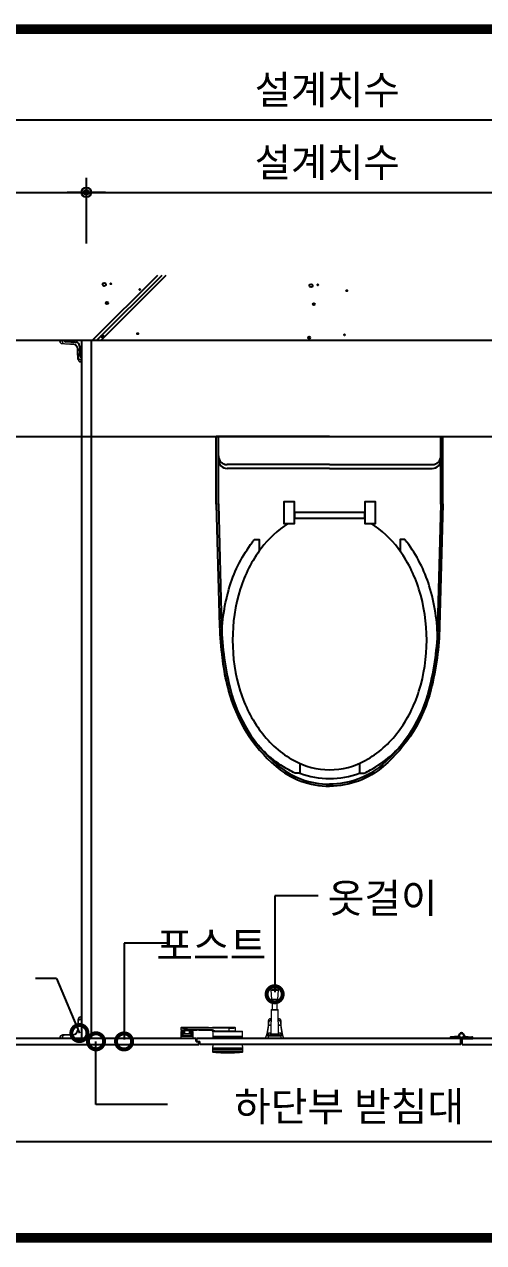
# Model space of a CAD drawing. Extents: x -256 to 8104, y -176 to 5714.
# Drawn here: x 3156 to 3633, y 2764 to 4029 of the extents above; entities that cross this region are included whole.
import ezdxf
from ezdxf.enums import TextEntityAlignment as Align

# ---------------------------------------------------------------- set-up
doc = ezdxf.new("R2010")
doc.units = 0
doc.header["$LTSCALE"] = 30
doc.layers.get('0').update_dxf_attribs({"linetype": 'CONTINUOUS'})
doc.layers.get('DEFPOINTS').update_dxf_attribs({"linetype": 'CONTINUOUS'})
for name, color, linetype in [('0_toilet', 6, 'CONTINUOUS'), ('DIM', 7, 'CONTINUOUS'), ('HAT', 8, 'CONTINUOUS'), ('경첩', 4, 'CONTINUOUS'), ('문자', 3, 'CONTINUOUS'), ('부자재', 4, 'CONTINUOUS'), ('옷걸이', 4, 'CONTINUOUS'), ('잠금쇠(회전형)', 4, 'CONTINUOUS'), ('치수', 1, 'CONTINUOUS'), ('해치', 8, 'CONTINUOUS')]:
    doc.layers.add(name, color=color, linetype=linetype)
doc.styles.add('돋움', font='malgun.ttf')
doc.dimstyles.new('10', dxfattribs={"dimscale": 10, "dimtxt": 3, "dimasz": 1, "dimexe": 1.5, "dimexo": 2, "dimgap": 1, "dimtad": 1, "dimdec": 0, "dimlunit": 6, "dimtxsty": '돋움', "dimblk": 'DIMDOT', "dimcen": -1, "dimdle": 1.5, "dimclrt": 3, "dimazin": 3, "dimtfac": 1, "dimtdec": 0, "dimtix": 1, "dimtmove": 2, "dimatfit": 3, "dimldrblk": 'DIMDOT', "dimarcsym": 0})

# ---------------------------------------------------------------- blocks, each defined once
blk = doc.blocks.new('_DOTSMALL')
at = {"color": 0, "linetype": 'ByBlock', "const_width": 0.5}
blk.add_lwpolyline([(-0.0625, 0, 1), (0.0625, 0, 1)], format="xyb", close=True, dxfattribs=at)
blk = doc.blocks.new('A$C63EC304E')
at = {"layer": '치수', "color": 1, "xscale": 2.5, "yscale": 2.5, "zscale": 2.5, "rotation": 234.3098741996962}
blk.add_blockref('_DOTSMALL', (0.312, 0.312), dxfattribs=at)
blk = doc.blocks.new('A$C2BC9653E')
at = {"layer": '치수', "xscale": 0.3333333333333333, "yscale": 0.3333333333333333, "zscale": 0.3333333333333333}
blk.add_blockref('A$C63EC304E', (0, 0), dxfattribs=at)
blk = doc.blocks.new('A$C7FC71301')
at = {"layer": '치수', "rotation": 180}
blk.add_blockref('A$C2BC9653E', (0.208, 0.208), dxfattribs=at)
blk = doc.blocks.new('A$C4A20372B')
at = {"layer": '치수'}
blk.add_blockref('A$C7FC71301', (0, 0), dxfattribs=at)
blk = doc.blocks.new('A$C566469F5')
at = {"layer": '치수'}
blk.add_blockref('A$C4A20372B', (0, 0), dxfattribs=at)
blk = doc.blocks.new('A$C7E317CD4')
at = {"layer": '해치', "xscale": 2, "yscale": 2, "zscale": 2}
blk.add_blockref('A$C566469F5', (0, 0), dxfattribs=at)
blk = doc.blocks.new('A$C601D7F27')
at = {"layer": '치수'}
blk.add_blockref('A$C7E317CD4', (0, 0), dxfattribs=at)
blk = doc.blocks.new('A$C38802C08')
at = {"layer": '치수'}
blk.add_blockref('A$C601D7F27', (0, 0), dxfattribs=at)
blk = doc.blocks.new('DIMDOT')
at = {"linetype": 'Continuous'}
blk.add_line((-2, 0), (2, 0), dxfattribs=at)
for radius in [0.5, 0.25]:
    blk.add_circle((0, 0), radius, dxfattribs=at)
blk = doc.blocks.new('*D455')
at = {"layer": 'DEFPOINTS', "color": 0}
for p in [(172575.8, 4240.1), (171075.8, 4091.6), (172575.8, 4091.6)]:
    blk.add_point(p, dxfattribs=at)
at = {"layer": 'DIM', "color": 0, "lineweight": -2, "ltscale": 10}
for p, q in [((171075.8, 4111.6), (171075.8, 4255.1)), ((172575.8, 4111.6), (172575.8, 4255.1)), ((171085.8, 4240.1), (172565.8, 4240.1))]:
    blk.add_line(p, q, dxfattribs=at)
at = {"layer": 'DIM', "color": 0, "lineweight": -2, "xscale": 10, "yscale": 10, "zscale": 10, "rotation": 180}
blk.add_blockref('DIMDOT', (171075.8, 4240.1), dxfattribs=at)
at = {"layer": 'DIM', "color": 0, "lineweight": -2, "xscale": 10, "yscale": 10, "zscale": 10}
blk.add_blockref('DIMDOT', (172575.8, 4240.1), dxfattribs=at)
at = {"layer": 'DIM', "color": 3, "insert": (171825.8, 4269.8), "char_height": 30, "attachment_point": 5, "style": '돋움'}
blk.add_mtext('설계치수', dxfattribs=at)
blk = doc.blocks.new('*D456')
at = {"layer": 'DEFPOINTS', "color": 0}
for p in [(172075.8, 4164.8), (171575.8, 4091.6), (172075.8, 4091.6)]:
    blk.add_point(p, dxfattribs=at)
at = {"layer": 'DIM', "color": 0, "lineweight": -2, "ltscale": 10}
for p, q in [((171575.8, 4111.6), (171575.8, 4179.8)), ((172075.8, 4111.6), (172075.8, 4179.8)), ((171585.8, 4164.8), (172065.8, 4164.8))]:
    blk.add_line(p, q, dxfattribs=at)
at = {"layer": 'DIM', "color": 0, "lineweight": -2, "xscale": 10, "yscale": 10, "zscale": 10, "rotation": 180}
blk.add_blockref('DIMDOT', (171575.8, 4164.8), dxfattribs=at)
at = {"layer": 'DIM', "color": 0, "lineweight": -2, "xscale": 10, "yscale": 10, "zscale": 10}
blk.add_blockref('DIMDOT', (172075.8, 4164.8), dxfattribs=at)
at = {"layer": 'DIM', "color": 3, "insert": (171825.8, 4194.4), "char_height": 30, "attachment_point": 5, "style": '돋움'}
blk.add_mtext('설계치수', dxfattribs=at)
blk = doc.blocks.new('*D457')
at = {"layer": 'DEFPOINTS', "color": 0}
for p in [(171575.8, 4164.8), (171075.8, 4091.6), (171575.8, 4091.6)]:
    blk.add_point(p, dxfattribs=at)
at = {"layer": 'DIM', "color": 0, "lineweight": -2, "ltscale": 10}
for p, q in [((171075.8, 4111.6), (171075.8, 4179.8)), ((171575.8, 4111.6), (171575.8, 4179.8)), ((171085.8, 4164.8), (171565.8, 4164.8))]:
    blk.add_line(p, q, dxfattribs=at)
at = {"layer": 'DIM', "color": 0, "lineweight": -2, "xscale": 10, "yscale": 10, "zscale": 10, "rotation": 180}
blk.add_blockref('DIMDOT', (171075.8, 4164.8), dxfattribs=at)
at = {"layer": 'DIM', "color": 0, "lineweight": -2, "xscale": 10, "yscale": 10, "zscale": 10}
blk.add_blockref('DIMDOT', (171575.8, 4164.8), dxfattribs=at)
at = {"layer": 'DIM', "color": 3, "insert": (171325.8, 4194.4), "char_height": 30, "attachment_point": 5, "style": '돋움'}
blk.add_mtext('설계치수', dxfattribs=at)
blk = doc.blocks.new('A$C10E41893')
at = {"layer": '부자재'}
for p, q in [((6.5, 0), (6.5, 196)), ((123.3, 196), (6.5, 196)), ((123.3, 192.5), (6.5, 192.5)), ((54.8, 0), (54.8, 177.5)), ((61.4, 0), (61.4, 177.5)), ((6.5, 0), (6.5, -196)), ((54.8, 0), (54.8, -177.5)), ((61.4, 0), (61.4, -177.5)), ((123.3, -192.5), (6.5, -192.5)), ((123.3, -196), (6.5, -196))]:
    blk.add_line(p, q, dxfattribs=at)
for points in [[(122.7, 196, -0.012538), (123.3, 196), (334.6, 190.3, -0.055395), (444.7, 175.1, -0.154276), (576.9, 93.3, -0.179504), (611.5, 0, -0.179504)], [(122.8, 192.5, -0.012538), (123.2, 192.5), (334.5, 186.8, -0.055395), (443.8, 171.7, -0.154276), (574.3, 91, -0.179504), (608, 0, -0.179504)], [(572, 51.4), (588.8, 51.4), (588.8, 59.6, 0.021185), (583.3, 70.7, 0.106084), (528.4, 133.7, 0.085733), (452.6, 172.4, 0.075373), (358.7, 186.6, 0.075373), (264.8, 172.4, 0.085733), (189, 133.7, 0.007337), (184.4, 130.1), (184.4, 122), (204.7, 122)], [(156.7, -72, 0.089162), (200.2, -118.7, 0.085733), (270.3, -154.5, 0.075373), (358.7, -167.9, 0.075373), (447.1, -154.5, 0.085733), (517.2, -118.7, 0.106084), (567, -61.6, 0.126931), (582.8, 0, 0.126931), (567, 61.6, 0.106084), (517.2, 118.7, 0.085733), (447.1, 154.5, 0.075373), (358.7, 167.9, 0.075373), (270.3, 154.5, 0.085733), (200.2, 118.7, 0.089162), (156.7, 72)], [(588.8, -51.4, 0.090214), (598.2, 0, 0.090214), (588.8, 51.4, 0.106084)], [(122.7, -196, 0.012538), (123.3, -196), (334.6, -190.3, 0.055395), (444.7, -175.1, 0.154276), (576.9, -93.3, 0.179504), (611.5, 0, 0.179504)], [(122.8, -192.5, 0.012538), (123.2, -192.5), (334.5, -186.8, 0.055395), (443.8, -171.7, 0.154276), (574.3, -91, 0.179504), (608, 0, 0.179504)], [(572, -51.4), (588.8, -51.4), (588.8, -59.6, -0.021185), (583.3, -70.7, -0.106084), (528.4, -133.7, -0.085733), (452.6, -172.4, -0.075373), (358.7, -186.6, -0.075373), (264.8, -172.4, -0.085733), (189, -133.7, -0.007337), (184.4, -130.1), (184.4, -122), (204.7, -122)]]:
    blk.add_lwpolyline(points, format="xyb", dxfattribs=at)
blk.add_lwpolyline([(138, -60.8), (119.3, -60.8), (119.3, -79.5), (156.7, -79.5), (156.7, -60.8), (138, -60.8), (147.3, -60.8), (147.3, 60.8), (138, 60.8), (156.7, 60.8), (156.7, 79.5), (119.3, 79.5), (119.3, 60.8), (138, 60.8), (138, -60.8), (119.3, -60.8)], dxfattribs=at)
for centre, start, end in [((39.8, 177.5), 0, 90), ((46.4, 177.5), 0, 90), ((39.8, -177.5), 270, 0), ((46.4, -177.5), 270, 0)]:
    blk.add_arc(centre, 15, start, end, dxfattribs=at)
blk = doc.blocks.new('CRAYON_17', base_point=(168355.6, 310.1))
for p, q in [((171075.8, 4011.2), (172575.8, 4011.2)), ((171075.8, 3911.2), (172575.8, 3911.2))]:
    blk.add_line(p, q)
at = {"color": 4}
for p, q in [((171564.5, 4009.1), (171554.8, 4009.7)), ((171564.5, 4009.1), (171565.2, 4009.1)), ((171568.6, 4005.3), (171569.1, 3995.2))]:
    blk.add_line(p, q, dxfattribs=at)
at = {"color": 8}
blk.add_line((170839.7, 3179.4), (172802.3, 3179.4), dxfattribs=at)
at = {"color": 8, "const_width": 10}
for points in [[(170839.7, 4334.3), (174187.5, 4334.3)], [(168403, 3079.4), (174187.5, 3079.4)]]:
    blk.add_lwpolyline(points, dxfattribs=at)
at = {"color": 4}
for centre, radius, start, end in [((171554.9, 4011.3), 1.61, 184.0227, 266.85), ((171565, 4005.5), 3.66, 356.6481, 86.2207), ((171570.8, 3995.4), 1.65, 186.1664, 269.5984)]:
    blk.add_arc(centre, radius, start, end, dxfattribs=at)
at = {"layer": '0_toilet'}
for p, q in [((171570.8, 4011.2), (171570.8, 3286.2)), ((171580.8, 4011.2), (171580.8, 3286.2)), ((171689.7, 3286.2), (171465.8, 3286.2)), ((171465.8, 3280.2), (171692.7, 3280.2)), ((171689.7, 3283.2), (171689.7, 3286.2)), ((171689.7, 3283.2), (171693.5, 3283.2)), ((171964.3, 3286.2), (171690.5, 3286.2)), ((171690.5, 3283.2), (171690.5, 3286.2)), ((171692.7, 3280.2), (171692.7, 3283.2)), ((171693.5, 3280.2), (171693.5, 3283.2)), ((171964.3, 3280.2), (171693.5, 3280.2)), ((171964.3, 3280.2), (171964.3, 3286.2)), ((172194.8, 3286.2), (171965.8, 3286.2)), ((171965.8, 3280.2), (171965.8, 3286.2)), ((171965.8, 3280.2), (172197.8, 3280.2))]:
    blk.add_line(p, q, dxfattribs=at)
at = {"layer": '경첩', "color": 4, "linetype": 'Continuous', "lineweight": 15}
for p, q in [((171548.3, 4010.1), (171548.3, 4011.2)), ((171548.3, 4011.2), (171548.5, 4011.2)), ((171548.5, 4010.1), (171548.3, 4010.1)), ((171548.5, 4011.2), (171548.5, 4010.1)), ((171548.5, 4011.2), (171550.7, 4011.2)), ((171550.7, 4011.2), (171550.7, 4010)), ((171550.7, 4010), (171550.8, 4010)), ((171550.8, 4009.9), (171550.8, 4011.2)), ((171550.8, 4011.2), (171551, 4011.2)), ((171550.8, 4009.9), (171551, 4009.9)), ((171551, 4011.2), (171551, 4009.9)), ((171569.3, 4011.2), (171551, 4011.2)), ((171550.5, 4008), (171552, 4007.9)), ((171553, 4007.6), (171550.5, 4007.7)), ((171551, 4007.5), (171551.2, 4007.7)), ((171551, 4007.5), (171551.1, 4007.4)), ((171554.3, 4007.3), (171551.1, 4007.4)), ((171553, 4007.8), (171562, 4007.4)), ((171562, 4007.2), (171553, 4007.6)), ((171554.3, 4007.3), (171554.6, 4007.5)), ((171555, 4007.3), (171555.2, 4007.5)), ((171555.3, 4007.2), (171555.6, 4007.5)), ((171556, 4007.2), (171556.3, 4007.4)), ((171558.7, 4007.1), (171556, 4007.2)), ((171558.7, 4007.1), (171559, 4007.3)), ((171559.4, 4007), (171559.6, 4007.3)), ((171559.7, 4007), (171560, 4007.3)), ((171560.4, 4007), (171560.6, 4007.2)), ((171561.8, 4006.9), (171560.4, 4007)), ((171561.8, 4006.9), (171562, 4007.2)), ((171562, 4006.9), (171561.8, 4006.9)), ((171563, 4006.8), (171563.2, 4007)), ((171563.5, 4006.6), (171563.7, 4006.8)), ((171563.8, 4006.5), (171564, 4006.7)), ((171564.2, 4006.2), (171564.4, 4006.4)), ((171564.5, 4006.1), (171564.6, 4006.3)), ((171565.5, 4005.1), (171565.7, 4005.2)), ((171565.7, 4004.9), (171565.9, 4005)), ((171566, 4004.4), (171566.1, 4004.6)), ((171566.1, 4004.2), (171566.3, 4004.4)), ((171566.2, 4003.8), (171566.4, 4004)), ((171566.6, 4003.5), (171566.4, 4003.3)), ((171566.4, 4003.3), (171566.6, 4003.5)), ((171566.5, 4002.9), (171566.7, 4003.1)), ((171566.5, 4002.7), (171566.7, 4002.9)), ((171566.6, 4001.8), (171566.5, 4002.4)), ((171566.6, 4001.8), (171566.8, 4002)), ((171566.6, 4001.7), (171566.8, 4001.9)), ((171566.6, 4001.7), (171566.6, 4001.8)), ((171566.6, 4001.3), (171566.6, 4001.7)), ((171566.6, 4001.3), (171566.8, 4001.6)), ((171566.6, 4001.2), (171566.8, 4001.5)), ((171566.6, 4001.2), (171566.6, 4001.3)), ((171566.6, 4000.3), (171566.6, 4001.2)), ((171566.6, 4000.3), (171566.9, 4000.5)), ((171566.6, 4000.1), (171566.9, 4000.3)), ((171566.7, 3999.6), (171566.6, 4000.1)), ((171566.7, 3999.6), (171566.9, 3999.9)), ((171566.7, 3999.6), (171566.9, 3999.9)), ((171566.8, 3996.8), (171566.7, 3999.6)), ((171567.2, 3993.4), (171566.8, 4002.4)), ((171567, 4002.4), (171567.4, 3993.5)), ((171570.8, 3991.5), (171570.8, 4009.7)), ((171566.8, 3996.8), (171567, 3997)), ((171566.8, 3996.4), (171567, 3996.7)), ((171566.8, 3995.7), (171566.8, 3996.4)), ((171566.8, 3995.7), (171567.1, 3996)), ((171566.8, 3995.4), (171567.1, 3995.6)), ((171566.9, 3994.7), (171567.1, 3995)), ((171567, 3992), (171566.9, 3994.7)), ((171567, 3992), (171567.2, 3992.3)), ((171567.1, 3991.4), (171567.3, 3991.6)), ((171567.3, 3990.9), (171567.2, 3993.4)), ((171567.5, 3992.4), (171567.6, 3991)), ((171569.5, 3991.5), (171570.8, 3991.5)), ((171569.5, 3991.2), (171569.5, 3991.5)), ((171569.5, 3991.2), (171569.5, 3991.1)), ((171570.8, 3991.2), (171569.5, 3991.2)), ((171569.5, 3991.1), (171570.8, 3991.1)), ((171569.7, 3989), (171570.8, 3989)), ((171569.7, 3989), (171569.7, 3988.7)), ((171570.8, 3988.7), (171569.7, 3988.7)), ((171570.8, 3991.5), (171570.8, 3991.2)), ((171570.8, 3991.1), (171570.8, 3989)), ((171570.8, 3989), (171570.8, 3988.7)), ((171567.2, 3304), (171566.8, 3295)), ((171566.8, 3302), (171567.1, 3301.8)), ((171566.8, 3301.7), (171567.1, 3301.4)), ((171566.8, 3301.7), (171566.8, 3301)), ((171567, 3305.4), (171566.9, 3302.7)), ((171566.9, 3302.7), (171567.1, 3302.4)), ((171567, 3305.4), (171567.2, 3305.1)), ((171567, 3295), (171567.4, 3304)), ((171567.1, 3306), (171567.3, 3305.8)), ((171567.3, 3306.5), (171567.2, 3304)), ((171567.5, 3305), (171567.6, 3306.5)), ((171569.5, 3306.2), (171569.5, 3306.3)), ((171569.5, 3306.3), (171570.8, 3306.3)), ((171569.5, 3306.2), (171569.5, 3306)), ((171570.8, 3306.2), (171569.5, 3306.2)), ((171569.5, 3306), (171570.8, 3306)), ((171569.7, 3308.5), (171569.7, 3308.7)), ((171570.8, 3308.7), (171569.7, 3308.7)), ((171569.7, 3308.5), (171570.8, 3308.5)), ((171570.8, 3308.5), (171570.8, 3308.7)), ((171570.8, 3306.3), (171570.8, 3308.5)), ((171570.8, 3306), (171570.8, 3306.2)), ((171570.8, 3306), (171570.8, 3287.7)), ((171553, 3289.8), (171550.5, 3289.7)), ((171550.5, 3289.4), (171552, 3289.5)), ((171551, 3289.9), (171551.1, 3290)), ((171551, 3289.9), (171551.2, 3289.7)), ((171554.3, 3290.1), (171551.1, 3290)), ((171562, 3290.2), (171553, 3289.8)), ((171553, 3289.6), (171562, 3290)), ((171554.3, 3290.1), (171554.6, 3289.9)), ((171555, 3290.1), (171555.2, 3289.9)), ((171555.3, 3290.2), (171555.6, 3289.9)), ((171558.7, 3290.3), (171556, 3290.2)), ((171556, 3290.2), (171556.3, 3290)), ((171558.7, 3290.3), (171559, 3290.1)), ((171559.4, 3290.4), (171559.6, 3290.1)), ((171559.7, 3290.4), (171560, 3290.1)), ((171561.8, 3290.5), (171560.4, 3290.4)), ((171560.4, 3290.4), (171560.6, 3290.2)), ((171561.8, 3290.5), (171562, 3290.2)), ((171562, 3290.5), (171561.8, 3290.5)), ((171563, 3290.6), (171563.2, 3290.4)), ((171563.5, 3290.8), (171563.7, 3290.6)), ((171563.8, 3290.9), (171564, 3290.7)), ((171564.2, 3291.2), (171564.4, 3291)), ((171564.5, 3291.3), (171564.6, 3291.1)), ((171565.5, 3292.3), (171565.7, 3292.2)), ((171565.7, 3292.5), (171565.9, 3292.4)), ((171566, 3293), (171566.1, 3292.8)), ((171566.1, 3293.2), (171566.3, 3293)), ((171566.2, 3293.6), (171566.4, 3293.4)), ((171566.6, 3293.9), (171566.4, 3294.1)), ((171566.4, 3294.1), (171566.6, 3293.9)), ((171566.6, 3295.6), (171566.5, 3295)), ((171566.5, 3294.7), (171566.7, 3294.5)), ((171566.5, 3294.5), (171566.7, 3294.3)), ((171566.7, 3297.8), (171566.6, 3297.3)), ((171566.6, 3297.3), (171566.9, 3297.1)), ((171566.6, 3297.1), (171566.9, 3296.9)), ((171566.6, 3297.1), (171566.6, 3296.2)), ((171566.6, 3296.2), (171566.8, 3295.9)), ((171566.6, 3296.2), (171566.6, 3296.1)), ((171566.6, 3296.1), (171566.8, 3295.8)), ((171566.6, 3296.1), (171566.6, 3295.7)), ((171566.6, 3295.7), (171566.8, 3295.5)), ((171566.6, 3295.7), (171566.6, 3295.6)), ((171566.6, 3295.6), (171566.8, 3295.4)), ((171566.8, 3300.6), (171566.7, 3297.8)), ((171566.7, 3297.8), (171566.9, 3297.5)), ((171566.7, 3297.8), (171566.9, 3297.5)), ((171566.8, 3301), (171567, 3300.7)), ((171566.8, 3300.6), (171567, 3300.4)), ((171548.5, 3287.3), (171548.3, 3287.3)), ((171548.3, 3287.3), (171548.3, 3286.2)), ((171548.3, 3286.2), (171548.5, 3286.2)), ((171548.5, 3286.2), (171548.5, 3287.3)), ((171548.5, 3286.2), (171550.7, 3286.2)), ((171550.7, 3286.2), (171550.7, 3287.5)), ((171550.7, 3287.5), (171550.8, 3287.5)), ((171550.8, 3287.5), (171551, 3287.5)), ((171550.8, 3287.5), (171550.8, 3286.2)), ((171550.8, 3286.2), (171551, 3286.2)), ((171551, 3286.2), (171551, 3287.5)), ((171569.3, 3286.2), (171551, 3286.2))]:
    blk.add_line(p, q, dxfattribs=at)
at = {"layer": '경첩', "color": 4, "linetype": 'Continuous', "lineweight": 15, "flags": 128}
for points in [[(171550.5, 4008), (171550.5, 4007.9), (171550.5, 4007.9), (171550.5, 4007.8), (171550.5, 4007.8), (171550.5, 4007.8), (171550.5, 4007.7), (171550.5, 4007.7), (171550.5, 4007.7)], [(171553, 4007.6), (171553, 4007.6), (171553, 4007.6), (171553, 4007.6), (171553, 4007.7), (171553, 4007.7), (171553, 4007.8), (171553, 4007.8), (171553, 4007.8)], [(171555, 4007.3), (171555, 4007.3), (171555, 4007.3), (171554.9, 4007.3), (171554.8, 4007.3), (171554.7, 4007.3), (171554.6, 4007.3), (171554.5, 4007.3), (171554.3, 4007.3)], [(171556, 4007.2), (171555.9, 4007.2), (171555.8, 4007.2), (171555.7, 4007.2), (171555.6, 4007.2), (171555.5, 4007.2), (171555.4, 4007.2), (171555.4, 4007.2), (171555.4, 4007.2), (171555.3, 4007.2)], [(171559.4, 4007), (171559.4, 4007), (171559.3, 4007), (171559.3, 4007.1), (171559.2, 4007.1), (171559.1, 4007.1), (171559, 4007.1), (171558.9, 4007.1), (171558.7, 4007.1)], [(171560.4, 4007), (171560.3, 4007), (171560.1, 4007), (171560, 4007), (171559.9, 4007), (171559.8, 4007), (171559.8, 4007), (171559.7, 4007), (171559.7, 4007)], [(171562, 4007.2), (171562, 4007.2), (171562, 4007.2), (171562, 4007.2), (171562, 4007.2), (171562, 4007.3), (171562, 4007.3), (171562, 4007.4), (171562, 4007.4)], [(171566.4, 4003.3), (171566.4, 4003.3), (171566.4, 4003.3)], [(171566.5, 4002.7), (171566.5, 4002.8), (171566.5, 4002.9)], [(171566.6, 4000.1), (171566.6, 4000.1), (171566.6, 4000.2), (171566.6, 4000.3)], [(171566.7, 3999.6), (171566.7, 3999.6), (171566.7, 3999.6)], [(171566.8, 4002.4), (171566.8, 4002.4), (171566.8, 4002.4), (171566.8, 4002.4), (171566.8, 4002.4), (171566.9, 4002.4), (171566.9, 4002.4), (171567, 4002.4), (171567, 4002.4)], [(171566.9, 3994.7), (171566.9, 3994.9), (171566.9, 3995), (171566.9, 3995.1), (171566.9, 3995.2), (171566.9, 3995.3), (171566.9, 3995.4), (171566.8, 3995.4), (171566.8, 3995.4)], [(171567, 3991.5), (171567, 3991.6), (171567, 3991.8), (171567, 3991.9), (171567, 3992)], [(171567, 3991.5), (171567.1, 3991.5), (171567.1, 3991.5), (171567.1, 3991.5), (171567.1, 3991.5), (171567.1, 3991.4), (171567.1, 3991.4), (171567.1, 3991.4), (171567.1, 3991.4)], [(171567.2, 3993.4), (171567.2, 3993.4), (171567.2, 3993.4), (171567.2, 3993.4), (171567.3, 3993.4), (171567.3, 3993.4), (171567.3, 3993.4), (171567.4, 3993.5), (171567.4, 3993.5)], [(171567.6, 3991), (171567.5, 3991), (171567.5, 3990.9), (171567.4, 3990.9), (171567.4, 3990.9), (171567.4, 3990.9), (171567.3, 3990.9), (171567.3, 3990.9), (171567.3, 3990.9)], [(171566.9, 3302.7), (171566.9, 3302.5), (171566.9, 3302.4), (171566.9, 3302.3), (171566.9, 3302.2), (171566.9, 3302.1), (171566.9, 3302), (171566.8, 3302), (171566.8, 3302)], [(171567, 3305.9), (171567.1, 3305.9), (171567.1, 3305.9), (171567.1, 3305.9), (171567.1, 3305.9), (171567.1, 3306), (171567.1, 3306), (171567.1, 3306), (171567.1, 3306)], [(171567, 3305.9), (171567, 3305.8), (171567, 3305.7), (171567, 3305.5), (171567, 3305.4)], [(171567.2, 3304), (171567.2, 3304), (171567.2, 3304), (171567.2, 3304), (171567.3, 3304), (171567.3, 3304), (171567.3, 3304), (171567.4, 3304), (171567.4, 3304)], [(171567.6, 3306.5), (171567.5, 3306.5), (171567.5, 3306.5), (171567.4, 3306.5), (171567.4, 3306.5), (171567.4, 3306.5), (171567.3, 3306.5), (171567.3, 3306.5), (171567.3, 3306.5)], [(171550.5, 3289.4), (171550.5, 3289.5), (171550.5, 3289.5), (171550.5, 3289.6), (171550.5, 3289.6), (171550.5, 3289.6), (171550.5, 3289.7), (171550.5, 3289.7), (171550.5, 3289.7)], [(171553, 3289.8), (171553, 3289.8), (171553, 3289.8), (171553, 3289.8), (171553, 3289.7), (171553, 3289.7), (171553, 3289.7), (171553, 3289.6), (171553, 3289.6)], [(171555, 3290.1), (171555, 3290.1), (171555, 3290.1), (171554.9, 3290.1), (171554.8, 3290.1), (171554.7, 3290.1), (171554.6, 3290.1), (171554.5, 3290.1), (171554.3, 3290.1)], [(171556, 3290.2), (171555.9, 3290.2), (171555.8, 3290.2), (171555.7, 3290.2), (171555.6, 3290.2), (171555.5, 3290.2), (171555.4, 3290.2), (171555.4, 3290.2), (171555.4, 3290.2), (171555.3, 3290.2)], [(171559.4, 3290.4), (171559.4, 3290.4), (171559.3, 3290.4), (171559.3, 3290.4), (171559.2, 3290.3), (171559.1, 3290.3), (171559, 3290.3), (171558.9, 3290.3), (171558.7, 3290.3)], [(171560.4, 3290.4), (171560.3, 3290.4), (171560.1, 3290.4), (171560, 3290.4), (171559.9, 3290.4), (171559.8, 3290.4), (171559.8, 3290.4), (171559.7, 3290.4), (171559.7, 3290.4)], [(171562, 3290.2), (171562, 3290.2), (171562, 3290.2), (171562, 3290.2), (171562, 3290.2), (171562, 3290.1), (171562, 3290.1), (171562, 3290), (171562, 3290)], [(171566.4, 3294.1), (171566.4, 3294.1), (171566.4, 3294.1)], [(171566.5, 3294.7), (171566.5, 3294.6), (171566.5, 3294.5)], [(171566.6, 3297.3), (171566.6, 3297.3), (171566.6, 3297.2), (171566.6, 3297.1)], [(171566.7, 3297.8), (171566.7, 3297.8), (171566.7, 3297.8)], [(171566.8, 3295), (171566.8, 3295), (171566.8, 3295), (171566.8, 3295), (171566.8, 3295), (171566.9, 3295), (171566.9, 3295), (171567, 3295), (171567, 3295)]]:
    blk.add_lwpolyline(points, dxfattribs=at)
at = {"layer": '경첩', "color": 4, "linetype": 'Continuous', "lineweight": 15}
for centre, radius, start, end in [((171550.6, 4010.1), 2.35, 180, 267.3017), ((171550.6, 4010.1), 2.1, 180, 267.3017), ((171553.1, 4009.9), 2.35, 180, 267.3017), ((171553.1, 4009.9), 2.1, 180, 267.3017), ((171569.3, 4009.7), 1.5, 0, 90), ((171561.8, 4002.2), 5.25, 2.6983, 87.3017), ((171561.8, 4002.2), 5, 2.6983, 87.3017), ((171561.8, 4002.2), 4.75, 75, 87.3017), ((171561.8, 4002.2), 4.75, 68.2494, 75.0002), ((171561.8, 4002.2), 4.75, 58.7002, 65.0052), ((171561.8, 4002.2), 4.75, 55.6142, 58.7009), ((171561.8, 4002.2), 4.75, 37.4392, 55.6151), ((171561.8, 4002.2), 4.75, 34.3855, 37.4388), ((171561.8, 4002.2), 4.75, 28.1736, 34.3849), ((171561.8, 4002.2), 4.75, 19.766, 24.9948), ((171561.8, 4002.2), 4.75, 13.2431, 19.766), ((171561.8, 4002.2), 4.75, 8.6056, 13.1623), ((171561.8, 4002.2), 4.75, 2.6983, 5.9088), ((171569.5, 3993.6), 2.35, 182.6983, 270), ((171569.7, 3991.1), 2.35, 182.6983, 270), ((171569.5, 3993.6), 2.1, 182.6983, 270), ((171569.7, 3991.1), 2.1, 182.6983, 270), ((171569.5, 3303.9), 2.35, 90, 177.3017), ((171569.7, 3306.4), 2.35, 90, 177.3017), ((171569.5, 3303.9), 2.1, 90, 177.3017), ((171569.7, 3306.4), 2.1, 90, 177.3017), ((171550.6, 3287.3), 2.35, 92.6983, 180), ((171550.6, 3287.3), 2.1, 92.6983, 180), ((171553.1, 3287.5), 2.35, 92.6983, 180), ((171553.1, 3287.5), 2.1, 92.6983, 180), ((171561.8, 3295.2), 5.25, 272.6983, 357.3017), ((171561.8, 3295.2), 5, 272.6983, 357.3017), ((171561.8, 3295.2), 4.75, 272.6983, 285), ((171561.8, 3295.2), 4.75, 284.9998, 291.7506), ((171561.8, 3295.2), 4.75, 294.9948, 301.2998), ((171561.8, 3295.2), 4.75, 301.2991, 304.3858), ((171561.8, 3295.2), 4.75, 304.3849, 322.5608), ((171561.8, 3295.2), 4.75, 322.5612, 325.6145), ((171561.8, 3295.2), 4.75, 325.6151, 331.8264), ((171561.8, 3295.2), 4.75, 335.0052, 340.234), ((171561.8, 3295.2), 4.75, 340.234, 346.7569), ((171561.8, 3295.2), 4.75, 346.8377, 351.3944), ((171561.8, 3295.2), 4.75, 354.0912, 357.3017), ((171569.3, 3287.7), 1.5, 270, 0)]:
    blk.add_arc(centre, radius, start, end, dxfattribs=at)
at = {"layer": '부자재'}
for p, q in [((171953.6, 3287.1), (171953.6, 3286.2)), ((171964.3, 3286.2), (171953.6, 3286.2)), ((171961.4, 3288.3), (171954.2, 3287.8)), ((171954.9, 3287.3), (171954.9, 3286.2)), ((171965.1, 3286.8), (171965.1, 3286)), ((171965.3, 3286), (171965.1, 3286)), ((171965.3, 3286.8), (171965.3, 3286)), ((171965.8, 3286.2), (171976.8, 3286.2)), ((171965.8, 3286.2), (171965.8, 3286.2)), ((171968.1, 3288.4), (171976.2, 3287.8)), ((171975.5, 3287.3), (171975.5, 3286.2)), ((171976.8, 3287.1), (171976.8, 3286.2))]:
    blk.add_line(p, q, dxfattribs=at)
at = {"layer": '부자재', "color": 1}
blk.add_circle((171965.2, 3289.4), 2.34, dxfattribs=at)
at = {"layer": '부자재'}
for centre, radius, start, end in [((171961.3, 3289.6), 1.29, 272.9231, 352.4724), ((171965.2, 3289.4), 2.62, 270, 180), ((171969.1, 3289.6), 1.29, 187.5276, 267.0769), ((171954.3, 3287.1), 0.7, 101.7765, 181.6712), ((171955.7, 3287.1), 0.884, 113.4077, 164.5497), ((171965.6, 3285.2), 1.65, 102.5267, 141.5475), ((171964.8, 3285.2), 1.65, 43.1003, 77.4733), ((171965.3, 3289.1), 2.86, 280.084, 345.9792), ((171974.7, 3287.1), 0.884, 15.4503, 67.3004), ((171976.1, 3287.1), 0.7, 358.3288, 78.2235)]:
    blk.add_arc(centre, radius, start, end, dxfattribs=at)
at = {"layer": '옷걸이', "lineweight": 15}
for p, q in [((171767.2, 3336.6), (171768, 3327.1)), ((171767.2, 3336.6), (171775.2, 3336.6)), ((171768, 3327.1), (171774.5, 3327.1)), ((171768.7, 3327.1), (171768.7, 3316.2)), ((171773.7, 3316.2), (171773.7, 3327.1)), ((171774.5, 3327.1), (171775.2, 3336.6)), ((171767.5, 3316), (171767.3, 3290.7)), ((171775, 3316), (171767.5, 3316)), ((171767.7, 3316.2), (171771.2, 3316.2)), ((171771.2, 3316.2), (171774.7, 3316.2)), ((171775.2, 3290.7), (171775, 3316)), ((171767.4, 3306.8), (171767.3, 3306.8)), ((171767.3, 3306.8), (171767.3, 3306.7)), ((171767.4, 3306.7), (171767.3, 3306.7)), ((171767.3, 3305.2), (171767.3, 3304.9)), ((171767.3, 3305.2), (171767.4, 3305.2)), ((171767.4, 3304.9), (171767.3, 3304.9)), ((171775.2, 3306.8), (171775.1, 3306.8)), ((171775.2, 3306.7), (171775.1, 3306.7)), ((171775.1, 3305.2), (171775.2, 3305.2)), ((171775.2, 3304.9), (171775.1, 3304.9)), ((171775.2, 3306.8), (171775.2, 3306.7)), ((171775.2, 3305.2), (171775.2, 3304.9)), ((171763.6, 3289.6), (171763.5, 3289.5)), ((171763.5, 3289.5), (171763.5, 3289.5)), ((171779, 3289.5), (171763.5, 3289.5)), ((171765, 3291.6), (171763.6, 3291.6)), ((171765, 3291.6), (171763.6, 3291.6)), ((171767.4, 3299.7), (171764.9, 3299.7)), ((171764.9, 3291.1), (171765, 3291.6)), ((171765, 3300.5), (171767.4, 3300.5)), ((171765, 3288.7), (171765, 3289.4)), ((171765, 3289.4), (171777.5, 3289.4)), ((171776, 3290.7), (171766.5, 3290.7)), ((171775.1, 3300.5), (171777.5, 3300.5)), ((171777.6, 3299.7), (171775.1, 3299.7)), ((171778.9, 3291.6), (171777.5, 3291.6)), ((171777.5, 3291.6), (171777.6, 3291.1)), ((171778.9, 3291.6), (171777.5, 3291.6)), ((171777.5, 3288.7), (171777.5, 3289.4)), ((171779, 3289.5), (171778.9, 3289.6)), ((171779.1, 3289.5), (171779, 3289.6)), ((171779, 3289.5), (171779, 3289.5)), ((171761.7, 3286.2), (171762.6, 3288.8)), ((171764.1, 3286.2), (171761.7, 3286.2)), ((171762.6, 3288.8), (171762.6, 3288.8)), ((171762.6, 3288.8), (171762.6, 3288.8)), ((171765, 3288.7), (171764.1, 3286.2)), ((171778.4, 3286.2), (171764.1, 3286.2)), ((171777.5, 3288.7), (171765, 3288.7)), ((171778.4, 3286.2), (171777.5, 3288.7)), ((171780.7, 3286.2), (171778.4, 3286.2)), ((171779.9, 3288.8), (171780.7, 3286.2)), ((171779.9, 3288.8), (171779.9, 3288.8)), ((171779.9, 3288.8), (171779.9, 3288.8))]:
    blk.add_line(p, q, dxfattribs=at)
at = {"layer": '옷걸이', "lineweight": 15, "flags": 128}
for points in [[(171767.3, 3306.8), (171767.3, 3306.8), (171766.9, 3306.8), (171766.6, 3306.8), (171766.3, 3306.7), (171766, 3306.6), (171765.7, 3306.4), (171765.5, 3306.3), (171765.3, 3306.1), (171765.1, 3305.9), (171765, 3305.7), (171764.9, 3305.5), (171764.8, 3305.2), (171764.8, 3305.2)], [(171767.3, 3306.7), (171766.9, 3306.7), (171766.5, 3306.7), (171766.1, 3306.5), (171765.8, 3306.4), (171765.5, 3306.2), (171765.2, 3306), (171765, 3305.7), (171764.9, 3305.5), (171764.8, 3305.2), (171764.8, 3305.1)], [(171764.8, 3303.6), (171764.9, 3303.9), (171765, 3304.1), (171765.1, 3304.4), (171765.4, 3304.6), (171765.7, 3304.8), (171766, 3305), (171766.4, 3305.1), (171766.8, 3305.2), (171767.3, 3305.2)], [(171767.3, 3304.9), (171766.8, 3304.8), (171766.5, 3304.8), (171766.1, 3304.6), (171765.8, 3304.5), (171765.6, 3304.3), (171765.4, 3304.1), (171765.2, 3303.9), (171765.1, 3303.7), (171765.1, 3303.4)], [(171777.7, 3305.1), (171777.7, 3305.1), (171777.7, 3305.4), (171777.6, 3305.6), (171777.5, 3305.8), (171777.3, 3306), (171777.2, 3306.2), (171776.9, 3306.4), (171776.7, 3306.5), (171776.4, 3306.6), (171776.1, 3306.7), (171775.8, 3306.8), (171775.4, 3306.8), (171775.2, 3306.8)], [(171777.7, 3305.1), (171777.6, 3305.4), (171777.5, 3305.6), (171777.4, 3305.9), (171777.2, 3306.1), (171776.9, 3306.3), (171776.5, 3306.5), (171776.2, 3306.6), (171775.8, 3306.7), (171775.3, 3306.7), (171775.2, 3306.7)], [(171775.2, 3305.2), (171775.6, 3305.2), (171776, 3305.1), (171776.4, 3305), (171776.7, 3304.9), (171777, 3304.7), (171777.3, 3304.5), (171777.5, 3304.2), (171777.6, 3304), (171777.7, 3303.6)], [(171777.4, 3303.4), (171777.4, 3303.7), (171777.2, 3304), (171777.1, 3304.2), (171776.8, 3304.4), (171776.6, 3304.5), (171776.3, 3304.7), (171775.9, 3304.8), (171775.5, 3304.8), (171775.2, 3304.9)], [(171763.3, 3291.4), (171763.3, 3291.4), (171763.3, 3291.4)], [(171763.5, 3289.6), (171763.5, 3289.5), (171763.4, 3289.5)], [(171763.6, 3289.6), (171763.6, 3289.5), (171763.5, 3289.5)], [(171763.5, 3289.6), (171763.5, 3289.6), (171763.6, 3289.6)], [(171763.6, 3291.6), (171763.6, 3291.6), (171763.6, 3291.6)], [(171764.7, 3299.8), (171764.7, 3299.8), (171764.7, 3299.8), (171764.7, 3299.8), (171764.7, 3299.7), (171764.8, 3299.7), (171764.8, 3299.7), (171764.9, 3299.7), (171764.9, 3299.7)], [(171765.8, 3289.5), (171765.3, 3289.5), (171765.1, 3289.5), (171765, 3289.6), (171765.1, 3289.6), (171765.4, 3289.6), (171765.5, 3289.7)], [(171767.3, 3292), (171766.7, 3292), (171765.4, 3291.9)], [(171777.1, 3291.9), (171775.5, 3292), (171775.2, 3292)], [(171777, 3289.7), (171777.3, 3289.6), (171777.5, 3289.6), (171777.5, 3289.6), (171777.3, 3289.5), (171777, 3289.5), (171776.5, 3289.5)], [(171777.8, 3299.8), (171777.8, 3299.8), (171777.8, 3299.8), (171777.8, 3299.8), (171777.8, 3299.7), (171777.7, 3299.7), (171777.7, 3299.7), (171777.6, 3299.7), (171777.6, 3299.7)], [(171779, 3289.5), (171778.9, 3289.5), (171778.9, 3289.6)], [(171779, 3289.6), (171779, 3289.6), (171778.9, 3289.6)]]:
    blk.add_lwpolyline(points, dxfattribs=at)
at = {"layer": '옷걸이', "lineweight": 15}
for centre, radius, start, end in [((171771.2, 3326.3), 11, 68.7607, 111.2393), ((171767.7, 3316), 0.25, 90, 179.5), ((171774.7, 3316), 0.25, 0.5, 90), ((171712.1, 3304), 52.8, 356.4511, 359.6096), ((171712.1, 3304), 52.8, 359.6096, 1.2369), ((171765.1, 3303.6), 0.227, 188.2087, 276.392), ((171712.1, 3303.8), 53, 356.4511, 359.6096), ((171712.1, 3305.6), 55.3, 359.6189, 1.2073), ((171830.4, 3305.6), 55.3, 178.7927, 180.3811), ((171777.4, 3303.6), 0.227, 263.608, 351.7913), ((171830.4, 3303.8), 53, 180.3904, 183.5489), ((171830.4, 3304), 52.8, 178.7631, 180.3904), ((171830.4, 3304), 52.8, 180.3904, 183.5489), ((171713.3, 3303.6), 51.5, 343.2376, 346.2577), ((171763.5, 3288.5), 1, 89.9937, 161.8081), ((171763.7, 3288.4), 1.17, 101.397, 160.6752), ((171713.7, 3303.8), 51.3, 343.5226, 346.2377), ((171712.1, 3304), 52.8, 346.2317, 355.4136), ((171763.6, 3291.4), 0.25, 90.2728, 166.2395), ((171763.6, 3291.3), 0.247, 89.2585, 165.9158), ((171763.1, 3291.3), 1.81, 282.0607, 352.5143), ((171712.1, 3304), 53, 346.5097, 355.4136), ((171763, 3291.7), 2.24, 284.8265, 3.5932), ((171765, 3300.7), 0.23, 185.4574, 275.1888), ((171712.1, 3304), 52.8, 355.4136, 356.451), ((171731, 3303.1), 34.1, 354.2736, 355.5668), ((171765.3, 3291.5), 0.376, 79.9393, 150.5456), ((171765.2, 3291.6), 0.248, 89.5881, 179.723), ((171765.4, 3291.6), 0.307, 84.7786, 118.9817), ((171765.1, 3291), 1.43, 284.1057, 346.9245), ((171771.4, 3690.6), 401.1, 269.1968, 270.7316), ((171777.4, 3291), 1.44, 193.1186, 255.9655), ((171777.1, 3291.5), 0.4, 32.0092, 97.8083), ((171777.1, 3291.6), 0.271, 58.6344, 97.6053), ((171779.5, 3291.7), 2.24, 176.3909, 255.1894), ((171777.3, 3291.6), 0.248, 0.277, 90.4119), ((171777.5, 3300.7), 0.23, 264.8112, 354.5426), ((171811.5, 3303.1), 34.1, 184.4333, 185.7264), ((171830.4, 3304), 53, 184.5864, 193.4903), ((171779.4, 3291.3), 1.8, 186.7864, 258.2605), ((171830.4, 3304), 52.8, 183.5489, 184.5865), ((171830.4, 3304), 52.8, 184.5864, 193.7683), ((171778.9, 3291.4), 0.25, 13.7617, 89.4531), ((171778.9, 3291.3), 0.247, 14.0842, 90.7415), ((171828.6, 3303.8), 51.2, 193.7584, 196.469), ((171779, 3288.5), 1, 18.1919, 90.0063), ((171778.8, 3288.4), 1.16, 19.2937, 79.3942), ((171829.4, 3303.7), 51.7, 193.7493, 196.7564)]:
    blk.add_arc(centre, radius, start, end, dxfattribs=at)
at = {"layer": '잠금쇠(회전형)', "linetype": 'Continuous', "lineweight": 15}
for p, q in [((171674, 3297.3), (171674, 3294.8)), ((171674, 3294.8), (171677.2, 3294.8)), ((171674, 3293.2), (171674, 3286.2)), ((171674.4, 3293.2), (171674, 3293.2)), ((171674.4, 3288.2), (171674.4, 3293.2)), ((171674.4, 3293.2), (171674.8, 3293.2)), ((171676.3, 3297.8), (171674.5, 3297.8)), ((171674.5, 3293.7), (171674.8, 3293.7)), ((171674.8, 3293.2), (171674.8, 3293.7)), ((171674.8, 3293.7), (171676.7, 3293.7)), ((171674.8, 3293.2), (171674.8, 3288.7)), ((171676.7, 3293.2), (171674.8, 3293.2)), ((171675, 3292.7), (171676.7, 3292.7)), ((171675, 3288.7), (171675, 3292.7)), ((171675.5, 3292.2), (171675, 3292.7)), ((171675.5, 3292.2), (171675.5, 3288.7)), ((171676.7, 3292.2), (171675.5, 3292.2)), ((171676, 3291.2), (171676, 3289.7)), ((171683.1, 3291.2), (171676, 3291.2)), ((171676, 3289.7), (171683.1, 3289.7)), ((171676.2, 3291.5), (171682.9, 3291.5)), ((171682.9, 3289.5), (171676.2, 3289.5)), ((171676.7, 3293.2), (171676.7, 3293.7)), ((171676.7, 3293.7), (171677.7, 3293.7)), ((171676.7, 3292.7), (171676.7, 3293.2)), ((171677.2, 3293.2), (171676.7, 3293.2)), ((171676.7, 3292.7), (171676.7, 3292.2)), ((171676.7, 3292.7), (171677.2, 3292.7)), ((171677.7, 3292.2), (171676.7, 3292.2)), ((171677.2, 3294.8), (171677.2, 3294.8)), ((171677.2, 3293.2), (171677.2, 3292.7)), ((171677.7, 3293.2), (171677.2, 3293.2)), ((171677.2, 3292.7), (171677.7, 3292.7)), ((171677.7, 3294.3), (171677.7, 3291.5)), ((171702.7, 3297.6), (171680.2, 3297.6)), ((171702.7, 3297.6), (171680.2, 3297.6)), ((171680.2, 3297.6), (171680.2, 3297.6)), ((171680.2, 3297.4), (171724.2, 3297.4)), ((171680.2, 3296.9), (171680.2, 3297.4)), ((171680.2, 3296.9), (171680.2, 3295.3)), ((171724.2, 3296.9), (171680.2, 3296.9)), ((171706.7, 3295.3), (171680.2, 3295.3)), ((171682.7, 3291.5), (171682.7, 3294.3)), ((171682.7, 3293.7), (171683.7, 3293.7)), ((171683.2, 3293.2), (171682.7, 3293.2)), ((171682.7, 3292.7), (171683.2, 3292.7)), ((171683.7, 3292.2), (171682.7, 3292.2)), ((171682.9, 3291.5), (171684.2, 3291.5)), ((171684.2, 3289.5), (171682.9, 3289.5)), ((171684.5, 3291.2), (171683.1, 3291.2)), ((171683.1, 3289.7), (171684.5, 3289.7)), ((171683.2, 3294.8), (171690.5, 3294.8)), ((171683.7, 3293.2), (171683.2, 3293.2)), ((171683.2, 3292.7), (171683.2, 3293.2)), ((171683.2, 3292.7), (171683.7, 3292.7)), ((171683.7, 3293.7), (171683.7, 3293.2)), ((171683.7, 3293.7), (171685.6, 3293.7)), ((171685.6, 3293.2), (171683.7, 3293.2)), ((171683.7, 3293.2), (171683.7, 3292.7)), ((171683.7, 3292.7), (171685.5, 3292.7)), ((171683.7, 3292.7), (171683.7, 3292.2)), ((171685, 3292.2), (171683.7, 3292.2)), ((171684.5, 3289.7), (171684.5, 3291.2)), ((171685.5, 3292.7), (171685, 3292.2)), ((171685, 3288.7), (171685, 3292.2)), ((171685.5, 3292.7), (171685.5, 3288.7)), ((171685.6, 3293.7), (171685.6, 3293.2)), ((171685.6, 3293.7), (171686, 3293.7)), ((171685.6, 3288.7), (171685.6, 3293.2)), ((171685.6, 3293.2), (171686.1, 3293.2)), ((171686.1, 3293.2), (171686.1, 3288.2)), ((171686.5, 3293.2), (171686.1, 3293.2)), ((171686.5, 3286.2), (171686.5, 3293.2)), ((171692.5, 3294.8), (171705.4, 3294.8)), ((171702.7, 3297.6), (171702.7, 3297.6)), ((171705.4, 3294.8), (171705.4, 3294.8)), ((171730, 3297.8), (171706.6, 3297.8)), ((171707, 3293.2), (171707, 3288.3)), ((171708.3, 3293.8), (171708.3, 3294)), ((171738, 3293.3), (171708.4, 3293.3)), ((171709.1, 3293.8), (171709.1, 3294.3)), ((171709.1, 3294.3), (171724.2, 3294.3)), ((171709.1, 3293.8), (171737.5, 3293.8)), ((171724.2, 3297.4), (171724.2, 3296.9)), ((171724.2, 3294.3), (171724.2, 3296.9)), ((171724.2, 3293.8), (171724.2, 3294.3)), ((171724.2, 3294.3), (171730.5, 3294.3)), ((171730.5, 3294.3), (171730.5, 3297.3)), ((171738, 3288.3), (171738, 3293.3)), ((171674, 3286.2), (171686.5, 3286.2)), ((171686.1, 3288.2), (171674.4, 3288.2)), ((171674.8, 3288.7), (171675, 3288.7)), ((171675, 3288.7), (171675.1, 3288.7)), ((171675.1, 3288.7), (171685.4, 3288.7)), ((171685.4, 3288.7), (171685.5, 3288.7)), ((171685.5, 3288.7), (171685.6, 3288.7)), ((171706.7, 3276.2), (171706.7, 3275.2)), ((171738.2, 3276.2), (171706.7, 3276.2)), ((171738, 3288.3), (171707, 3288.3)), ((171707, 3288.2), (171707, 3286.5)), ((171707, 3288.2), (171738, 3288.2)), ((171707, 3286.5), (171738, 3286.5)), ((171737.7, 3286.2), (171707.2, 3286.2)), ((171737.5, 3280.1), (171707.4, 3280.1)), ((171707.6, 3280.2), (171722.5, 3280.2)), ((171714.7, 3288.3), (171714.7, 3288.2)), ((171722.5, 3280.2), (171737.4, 3280.2)), ((171730.2, 3288.2), (171730.2, 3288.3)), ((171734.9, 3288.2), (171734.9, 3288.3)), ((171737, 3288.2), (171737, 3288.3)), ((171737, 3288.2), (171737, 3288.3)), ((171738, 3286.5), (171738, 3288.2)), ((171738.2, 3275.2), (171738.2, 3276.2)), ((171738.2, 3275.2), (171706.7, 3275.2)), ((171706.7, 3274.2), (171706.7, 3272.7)), ((171738.2, 3274.2), (171706.7, 3274.2)), ((171706.7, 3272.7), (171722.5, 3272.7)), ((171737.7, 3274.7), (171707.2, 3274.7)), ((171737.7, 3274.7), (171707.2, 3274.7)), ((171722.5, 3272.2), (171707.2, 3272.2)), ((171710.3, 3271.9), (171734.6, 3271.9)), ((171710.3, 3271.9), (171722.5, 3271.9)), ((171734.3, 3271.9), (171710.6, 3271.9)), ((171716.8, 3271.7), (171716.9, 3271.7)), ((171716.9, 3271.7), (171728.1, 3271.7)), ((171719.8, 3271.6), (171719.8, 3271.7)), ((171720.3, 3271.4), (171724.6, 3271.4)), ((171720.3, 3271.4), (171724.6, 3271.4)), ((171720.7, 3271.7), (171720.7, 3271.6)), ((171720.7, 3271.6), (171724.3, 3271.6)), ((171724.2, 3271.5), (171720.7, 3271.5)), ((171722.5, 3272.7), (171738.2, 3272.7)), ((171737.8, 3272.2), (171722.5, 3272.2)), ((171722.5, 3271.9), (171734.6, 3271.9)), ((171724.3, 3271.6), (171724.3, 3271.7)), ((171725.2, 3271.7), (171725.2, 3271.6)), ((171728.1, 3271.7), (171728.2, 3271.7)), ((171738.2, 3272.7), (171738.2, 3274.2))]:
    blk.add_line(p, q, dxfattribs=at)
at = {"layer": '잠금쇠(회전형)', "linetype": 'Continuous', "lineweight": 15, "flags": 128}
for points in [[(171680.2, 3297.6), (171679.6, 3297.6), (171678.9, 3297.6), (171678.3, 3297.7), (171677.8, 3297.7), (171677.3, 3297.7), (171676.9, 3297.7), (171676.6, 3297.8), (171676.4, 3297.8), (171676.3, 3297.8), (171676.3, 3297.8)], [(171716.8, 3271.7), (171716.6, 3271.7), (171716.5, 3271.7), (171716.6, 3271.7), (171716.7, 3271.7), (171716.8, 3271.7)], [(171720.7, 3271.5), (171720.7, 3271.5), (171720.7, 3271.5), (171720.7, 3271.5), (171720.7, 3271.5), (171720.7, 3271.5), (171720.7, 3271.6), (171720.7, 3271.6), (171720.7, 3271.6)], [(171724.2, 3271.5), (171724.2, 3271.5), (171724.2, 3271.5), (171724.3, 3271.5), (171724.3, 3271.5), (171724.3, 3271.5), (171724.3, 3271.6), (171724.3, 3271.6), (171724.3, 3271.6)], [(171728.2, 3271.7), (171728.3, 3271.7), (171728.4, 3271.7), (171728.4, 3271.7), (171728.3, 3271.7), (171728.2, 3271.7)]]:
    blk.add_lwpolyline(points, dxfattribs=at)
at = {"layer": '잠금쇠(회전형)', "linetype": 'Continuous', "lineweight": 15}
for centre, radius, start, end in [((171674.5, 3297.3), 0.5, 90, 180), ((171680.3, 3343.3), 46.4, 262.2082, 269.9516), ((171680.3, 3255.4), 39.9, 90.0704, 99.0775), ((171674.5, 3293.2), 0.5, 90, 180), ((171674.9, 3293.2), 0.485, 91.9622, 181.8362), ((171680.3, 3336.2), 38.9, 261.4299, 269.9411), ((171676.2, 3291.2), 0.25, 90, 180), ((171676.2, 3289.7), 0.25, 180, 270), ((171676.7, 3293.2), 0.5, 0, 90), ((171676.7, 3292.7), 0.5, 270, 0), ((171680.2, 3254.6), 40.4, 85.7371, 94.238), ((171677.2, 3294.3), 0.5, 0.4364, 88.0475), ((171680.2, 3266.7), 27.7, 84.8219, 95.1479), ((171683.2, 3294.3), 0.5, 89.9688, 179.9724), ((171683.7, 3293.2), 0.5, 90, 180), ((171683.7, 3292.7), 0.5, 180, 270), ((171684.2, 3291.2), 0.25, 0, 90), ((171684.2, 3289.7), 0.25, 270, 0), ((171685.6, 3293.2), 0.485, 358.1638, 88.0378), ((171686, 3293.2), 0.5, 0, 90), ((171691.5, 3255.5), 39.3, 88.5426, 91.4397), ((171702.7, 3337.2), 39.6, 270.014, 275.6703), ((171698, 3315.8), 22.3, 289.4853, 292.988), ((171705.4, 3293.2), 1.56, 359.595, 89.9503), ((171706.8, 3293.8), 1.54, 8.6008, 92.9035), ((171728.9, 3245.6), 52.5, 113.1385, 114.7084), ((171709.1, 3293.1), 1.18, 89.4884, 132.259), ((171710, 3293.9), 1.69, 184.5827, 202.3275), ((171709, 3293.2), 0.588, 82.6337, 171.8516), ((171724.2, 3336.2), 38.8, 270.0516, 278.5774), ((171724.2, 3343.2), 46.3, 270.0429, 277.7974), ((171730, 3297.3), 0.5, 0, 90), ((171731, 3294.3), 0.5, 180, 270), ((171737.5, 3293.3), 0.5, 0, 90), ((171675.1, 3287.9), 0.816, 110.8265, 158.264), ((171685.3, 3287.9), 0.816, 21.736, 69.1735), ((171717.8, 3276.2), 11, 159.2996, 180), ((171707.2, 3286.5), 0.25, 180, 270), ((171707.6, 3280.1), 0.15, 90, 159.2996), ((171737.4, 3280.1), 0.15, 20.7004, 90), ((171727.2, 3276.2), 11, 0, 20.7004), ((171737.7, 3286.5), 0.25, 270, 0), ((171706.7, 3274.7), 0.5, 0, 90), ((171706.7, 3274.7), 0.5, 270, 0), ((171707.2, 3272.7), 0.5, 180, 264.5584), ((171722.5, 3432.7), 161.3, 264.5584, 265.686), ((171710.3, 3272), 0.125, 265.686, 270), ((171710.6, 3272), 0.125, 235.4626, 265.7969), ((171722.5, 3432.9), 161.5, 265.7969, 269.2276), ((171716.8, 3269.9), 1.78, 88.6382, 96.0273), ((171722.7, 3352.4), 80.9, 265.7789, 267.8287), ((171722.8, 3352.4), 80.8, 266.5383, 267.829), ((171719.7, 3271.6), 0.114, 281.5317, 6.6087), ((171720.7, 3302.2), 30.7, 268.0585, 270.0013), ((171720.7, 3294.2), 22.6, 267.7351, 270.0014), ((171724.2, 3301.9), 30.5, 269.9897, 271.9505), ((171724.3, 3294), 22.4, 269.9881, 272.2754), ((171722.5, 3432.9), 161.5, 270.7724, 274.2031), ((171722.1, 3352.4), 80.8, 272.171, 273.4617), ((171725.3, 3271.6), 0.114, 173.3913, 258.4683), ((171722.2, 3352.4), 80.9, 272.1713, 274.2211), ((171728.2, 3271.7), 0.0882, 204.5731, 265.3621), ((171728.2, 3270.6), 1.13, 83.0858, 90.7191), ((171734.3, 3272), 0.125, 274.2031, 304.5374), ((171722.5, 3432.7), 161.3, 274.314, 275.4416), ((171734.6, 3272), 0.125, 270, 274.314), ((171738.2, 3274.7), 0.5, 90, 180), ((171738.2, 3274.7), 0.5, 180, 270), ((171737.7, 3272.7), 0.5, 275.4416, 0)]:
    blk.add_arc(centre, radius, start, end, dxfattribs=at)
at = {"layer": '치수'}
for p, q in [((171771.3, 3434.3), (171771.3, 3334.4)), ((171816.3, 3434.3), (171771.3, 3434.3)), ((171614.9, 3385.3), (171614.9, 3285.4)), ((171659.9, 3385.3), (171614.9, 3385.3)), ((171544.7, 3348.5), (171523, 3348.5)), ((171544.7, 3348.5), (171568.6, 3291.9)), ((171585.8, 3217.8), (171585.8, 3283.3)), ((171659.9, 3217.8), (171585.8, 3217.8))]:
    blk.add_line(p, q, dxfattribs=at)
at = {"layer": '해치'}
for p, q in [((171582.3, 4011.2), (171650, 4078.9)), ((171591.1, 4011.2), (171658.8, 4078.9))]:
    blk.add_line(p, q, dxfattribs=at)
at = {"layer": '해치', "color": 2}
blk.add_line((171586.7, 4011.2), (171654.4, 4078.9), dxfattribs=at)
at = {"layer": '해치'}
for centre, radius in [((171594.4, 4069.2), 1.68), ((171601.3, 4069.9), 0.56), ((171631.3, 4064), 0.56), ((171809.1, 4068), 1.68), ((171816.1, 4068.8), 0.56), ((171846.1, 4062.8), 0.56), ((171597.2, 4050), 1.12), ((171811.9, 4048.8), 1.12), ((171592.4, 4015.3), 1.12), ((171629.1, 4018.1), 0.559), ((171807.1, 4014), 1.12), ((171843.8, 4016.9), 0.559)]:
    blk.add_circle(centre, radius, dxfattribs=at)
at = {"layer": 'HAT', "xscale": 0.6000000000003638, "yscale": 0.6000000000003638, "zscale": 0.6000000000003638, "rotation": 270}
blk.add_blockref('A$C10E41893', (171828.3, 3915.1), dxfattribs=at)
at = {"layer": '해치', "xscale": -20, "yscale": 20, "zscale": 20}
for p, rotation in [((171775.4, 3336.4), 89.99999999999986), ((171619.1, 3287.4), 89.99999999999994)]:
    blk.add_blockref('A$C38802C08', p, dxfattribs=dict(at, rotation=rotation))
for p in [(171572.8, 3287.8), (171590, 3279.2)]:
    blk.add_blockref('A$C38802C08', p, dxfattribs=at)
at = {"layer": '문자', "style": '돋움'}
for s, p in [('옷걸이', (171883.3, 3432.3)), ('포스트', (171705.6, 3383.6)), ('하단부 받침대', (171848.5, 3216.1))]:
    blk.add_text(s, height=30.34, dxfattribs=at).set_placement(p, align=Align.MIDDLE)
at = {"layer": 'DIM', "ltscale": 10}
for base, p1, p2, picture, middle in [((172575.8, 4240.1), (171075.8, 4091.6), (172575.8, 4091.6), '*D455', (171825.8, 4269.8)), ((171575.8, 4164.8), (171075.8, 4091.6), (171575.8, 4091.6), '*D457', (171325.8, 4194.4)), ((172075.8, 4164.8), (171575.8, 4091.6), (172075.8, 4091.6), '*D456', (171825.8, 4194.4))]:
    dim = blk.add_linear_dim(base=base, p1=p1, p2=p2, text='설계치수', dimstyle='10', override={"dimtxsty": '돋움'}, dxfattribs=at)
    dim.commit()
    dim.dimension.update_dxf_attribs({"geometry": picture, "text_midpoint": middle})

msp = doc.modelspace()

# ---------------------------------------------------------------- block references
msp.add_blockref('CRAYON_17', (0, 0))

doc.saveas('drawing.dxf')
